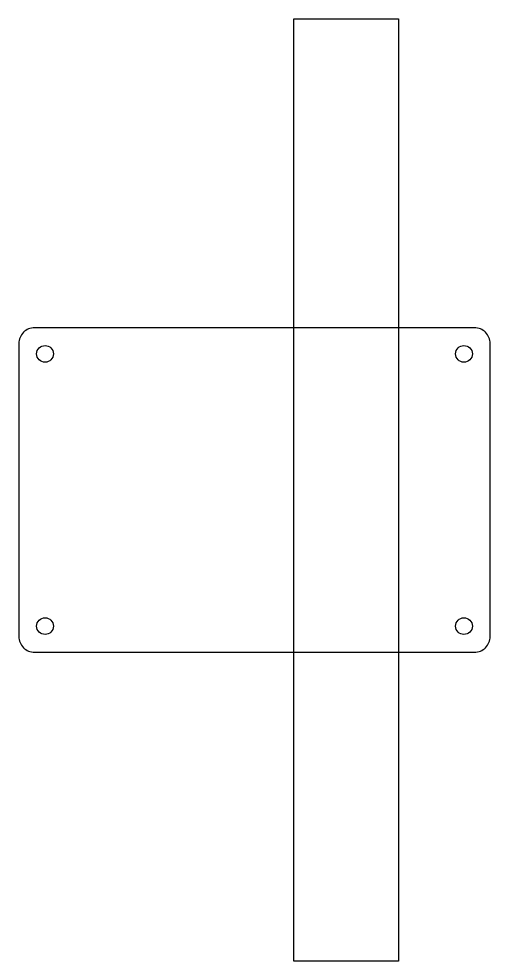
# Model space of a CAD drawing. Header units: millimetres. Extents: x -63 to 27, y -90 to 90.
import ezdxf

# ---------------------------------------------------------------- set-up
doc = ezdxf.new("R2010")
doc.units = ezdxf.units.MM
doc.layers.get('0').update_dxf_attribs({"linetype": 'CONTINUOUS'})

msp = doc.modelspace()

# ---------------------------------------------------------------- linework, layer by layer
msp.add_lwpolyline([(-10, -90), (-10, 90), (10, 90), (10, -90)], close=True)
msp.add_lwpolyline([(27.5, 28, 0.414214), (24.5, 31), (-59.5, 31, 0.414214), (-62.5, 28), (-62.5, -28, 0.414214), (-59.5, -31), (24.5, -31, 0.414214), (27.5, -28)], format="xyb", close=True)
for centre in [(-57.5, 26), (22.5, 26), (-57.5, -26), (22.5, -26)]:
    msp.add_circle(centre, 1.6)

doc.saveas('drawing.dxf')
